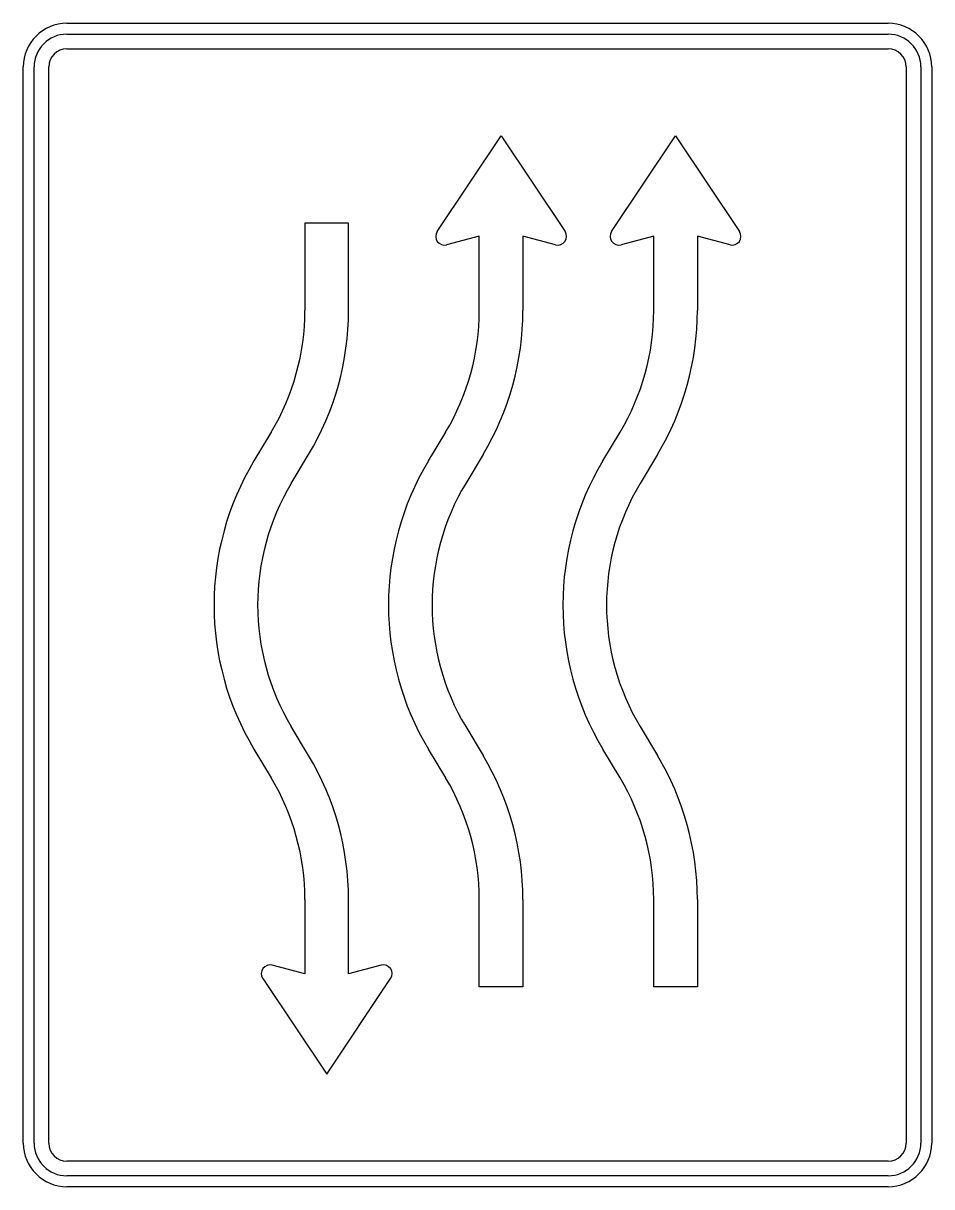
# Model space of a CAD drawing. Extents: x 0 to 1250, y 0 to 1600.
import ezdxf

# ---------------------------------------------------------------- set-up
doc = ezdxf.new("R2010")
doc.units = 0
doc.header["$LTSCALE"] = 25
doc.linetypes.add('AUSGEZOGEN', pattern=[0])
doc.layers.get('0').update_dxf_attribs({"linetype": 'AUSGEZOGEN'})

msp = doc.modelspace()

# ---------------------------------------------------------------- linework, layer by layer
for p, q in [((60, 1600), (1190, 1600)), ((60, 1585), (1190, 1585)), ((60, 1565), (1190, 1565)), ((0, 60), (0, 1540)), ((15, 60), (15, 1540)), ((35, 60), (35, 1540)), ((1215, 1540), (1215, 60)), ((1235, 1540), (1235, 60)), ((1250, 1540), (1250, 60)), ((569.5, 1313.7), (657.5, 1445)), ((657.5, 1445), (745.5, 1313.7)), ((809.5, 1313.7), (897.5, 1445)), ((897.5, 1445), (985.5, 1313.7)), ((387.5, 1325), (387.5, 1205)), ((447.5, 1325), (387.5, 1325)), ((447.5, 1205), (447.5, 1325)), ((627.5, 1307), (582.5, 1295.4)), ((627.5, 1205), (627.5, 1307)), ((732.5, 1295.4), (687.5, 1307)), ((687.5, 1307), (687.5, 1205)), ((867.5, 1307), (822.5, 1295.4)), ((867.5, 1205), (867.5, 1307)), ((972.5, 1295.4), (927.5, 1307)), ((927.5, 1307), (927.5, 1205)), ((341.2, 1037.8), (317.4, 998.1)), ((557.4, 998.1), (581.2, 1037.8)), ((797.4, 998.1), (821.2, 1037.8)), ((368.8, 967.2), (392.6, 1006.9)), ((632.6, 1006.9), (608.8, 967.2)), ((872.6, 1006.9), (848.8, 967.2)), ((392.6, 593.1), (368.8, 632.8)), ((608.8, 632.8), (632.6, 593.1)), ((848.8, 632.8), (872.6, 593.1)), ((317.4, 601.9), (341.2, 562.2)), ((581.2, 562.2), (557.4, 601.9)), ((821.2, 562.2), (797.4, 601.9)), ((387.5, 395), (387.5, 293)), ((447.5, 293), (447.5, 395)), ((627.5, 275), (627.5, 395)), ((687.5, 395), (687.5, 275)), ((867.5, 275), (867.5, 395)), ((927.5, 395), (927.5, 275)), ((387.5, 293), (342.5, 304.6)), ((492.5, 304.6), (447.5, 293)), ((329.5, 286.3), (417.5, 155)), ((417.5, 155), (505.5, 286.3)), ((687.5, 275), (627.5, 275)), ((927.5, 275), (867.5, 275)), ((1190, 35), (60, 35)), ((1190, 15), (60, 15)), ((1190, 0), (60, 0))]:
    msp.add_line(p, q)
for centre, radius, start, end in [((60, 1540), 60, 90, 180), ((1190, 1540), 60, 0, 90), ((60, 1540), 45, 90, 180), ((1190, 1540), 45, 0, 90), ((60, 1540), 25, 90, 180), ((1190, 1540), 25, 0, 90), ((579.5, 1307), 12, 146.195, 284.475), ((735.5, 1307), 12, 255.525, 393.805), ((819.5, 1307), 12, 146.195, 284.475), ((975.5, 1307), 12, 255.525, 393.805), ((62.5, 1205), 325, 329.04, 360), ((62.5, 1205), 385, 329.04, 360), ((302.5, 1205), 325, 329.04, 360), ((302.5, 1205), 385, 329.04, 360), ((542.5, 1205), 325, 329.04, 360), ((542.5, 1205), 385, 329.04, 360), ((647.5, 800), 385, 149.04, 210.96), ((887.5, 800), 385, 149.04, 210.96), ((1127.5, 800), 385, 149.04, 210.96), ((647.5, 800), 325, 149.04, 210.96), ((887.5, 800), 325, 149.04, 210.96), ((1127.5, 800), 325, 149.04, 210.96), ((62.5, 395), 385, 0, 30.96), ((302.5, 395), 385, 0, 30.96), ((542.5, 395), 385, 0, 30.96), ((62.5, 395), 325, 0, 30.96), ((302.5, 395), 325, 0, 30.96), ((542.5, 395), 325, 0, 30.96), ((339.5, 293), 12, 75.525, 213.805), ((495.5, 293), 12, 326.195, 464.475), ((60, 60), 60, 180, 270), ((60, 60), 45, 180, 270), ((60, 60), 25, 180, 270), ((1190, 60), 60, 270, 360), ((1190, 60), 45, 270, 360), ((1190, 60), 25, 270, 360)]:
    msp.add_arc(centre, radius, start, end)

doc.saveas('drawing.dxf')
